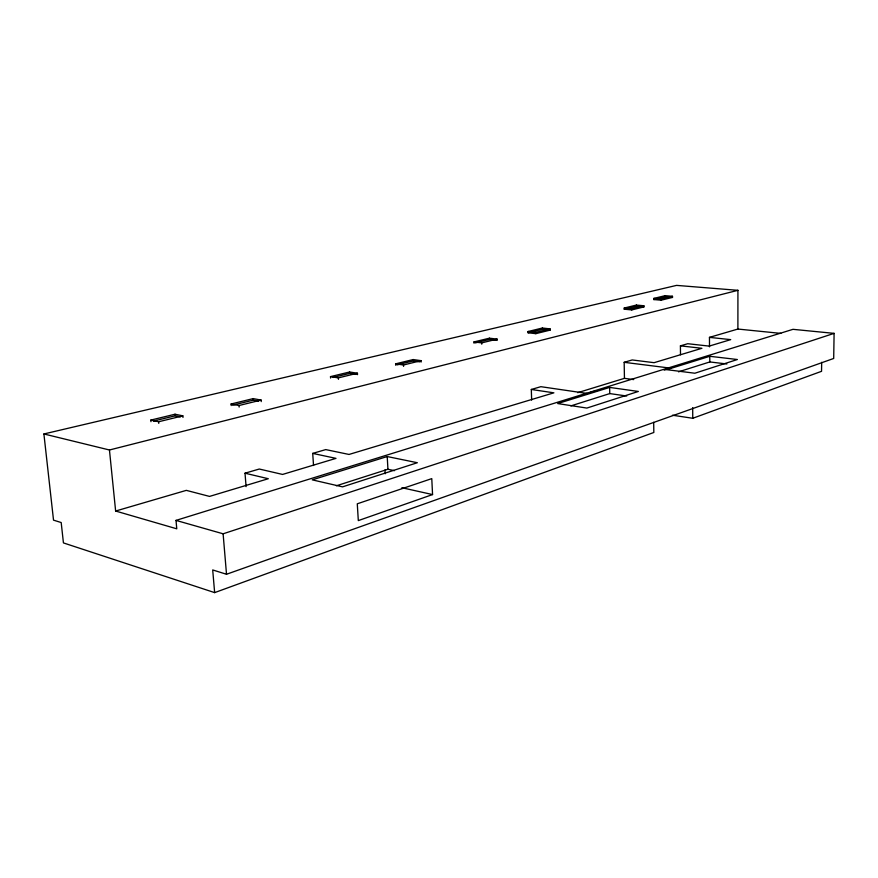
<?xml version="1.0" encoding="UTF-8"?>
<svg xmlns="http://www.w3.org/2000/svg" width="878" height="878" viewBox="0 0 878 878"><rect width="100%" height="100%" fill="white"/><g stroke="black" fill="none" stroke-linecap="round" stroke-linejoin="round"><path stroke-width="1.32" d="M709.501 346.832L709.468 337.371L737.893 329.052L737.926 290.322L676.576 285.383L43.9 433.962L53.525 520.149L61.186 522.542L63.435 542.911L214.649 592.617L653.825 432.481L653.693 422.274M821.676 362.296L821.545 371.317L692.753 418.279L672.46 415.217M43.9 433.962L109.454 449.997L115.633 511.04L176.774 528.808L176.006 520.391L792.988 329.327L834.1 333.366L833.694 358.465L226.513 574.267L212.696 569.943L214.649 592.617M432.558 494.566L358.312 520.599L357.28 503.807L431.778 478.62L432.558 494.566L401.861 487.718M176.006 520.391L223.111 533.802L834.1 333.366M336.373 485.786L387.933 469.269L394.474 470.663M570.843 405.899L609.771 393.585L626.716 396.022M678.54 371.833L709.808 361.945L726.874 363.986M664.174 370.187L668.081 368.969M387.22 456.549L312.25 479.849L342.541 486.851L417.346 462.728L387.22 456.549L387.933 469.269M609.65 387.417L557.684 403.562L586.844 408.072L638.35 391.456L609.65 387.417L609.771 393.585M709.786 356.292L666.753 369.671L694.849 373.227L737.377 359.519L709.786 356.292L709.808 361.945M577.724 392.675L624.445 378.341L633.718 379.592M115.633 511.04L186.323 490.363L209.535 496.41L268.306 478.729L245.017 473.198L246.092 486.631M245.017 473.198L259.284 469.028L282.573 474.438L335.989 458.371L312.711 453.399L313.534 465.505M312.711 453.399L325.738 449.591L349.005 454.453L553.886 392.828L531.311 389.47L531.651 400.105M531.311 389.47L540.859 386.682L587.283 393.465M624.445 378.341L624.17 362.318L632.204 359.958L654.099 362.68L701.917 348.292L680.417 345.855L680.494 354.767M680.417 345.855L687.748 343.715L709.183 346.108L730.705 339.632L709.468 337.371M109.454 449.997L737.926 290.322M231.21 405.548L231.079 404.001L239.014 405.515L261.106 400.072L261.227 401.608M395.682 365.226L395.616 363.843L403.507 364.985L421.067 360.66L421.133 362.043M528.062 331.511L535.778 332.4L550.067 328.877L550.1 330.128L535.81 333.662L528.095 332.773L528.062 331.511L542.374 328.021L550.067 328.877M624.236 308.035L631.743 308.76L643.87 305.764L643.892 306.927L631.765 309.923L624.258 309.199L624.236 308.035L636.396 305.072L643.87 305.764M150.972 421.692L150.818 420.09L158.611 421.758L182.843 415.843L182.986 417.434M231.079 404.001L253.171 398.612L261.106 400.072M330.6 378.056L330.501 376.618L338.348 377.88L357.445 373.216L357.533 374.643M395.616 363.843L413.187 359.552L421.067 360.66M474.032 343.21L473.977 341.915L481.704 342.881L497.124 339.117L497.167 340.401L489.474 339.457L475.316 342.903M653.77 298.432L661.112 299.08L672.493 296.303L672.504 297.412L661.134 300.199L653.781 299.552L653.77 298.432L665.173 295.666L672.493 296.303M232.505 405.23L253.281 400.138L258.582 401.114M396.944 364.919L413.253 360.924L419.827 361.857M528.095 332.773L542.406 329.261L550.1 330.128M624.258 309.199L636.418 306.224L643.892 306.927M153.518 421.067L175.172 415.81L180.385 416.896M333.146 377.441L349.685 373.413L356.227 374.434M653.781 299.552L665.184 296.775L672.504 297.412M150.818 420.09L175.029 414.229L182.843 415.843M330.501 376.618L349.598 371.998L357.445 373.216M473.977 341.915L489.419 338.184L497.124 339.117M737.893 329.052L780.86 333.388M624.17 362.318L670.682 368.167M158.611 421.758L158.764 423.372M175.029 414.229L175.172 415.81M223.111 533.802L226.513 574.267M239.014 405.515L239.145 407.074M253.171 398.612L253.281 400.138M338.348 377.88L338.447 379.318M349.598 371.998L349.685 373.413M384.981 469.917L385.201 473.791M403.507 364.985L403.584 366.378M413.187 359.552L413.253 360.924M489.419 338.184L489.474 339.457M481.704 342.881L481.748 344.187M542.374 328.021L542.406 329.261M535.778 332.4L535.81 333.662M636.396 305.072L636.418 306.224M631.743 308.76L631.765 309.923M665.173 295.666L665.184 296.775M661.112 299.08L661.134 300.199M692.687 407.601L692.753 418.279M589.687 392.817A18.899 4.17 -1.2 0 1 596.656 390.886"/></g></svg>
